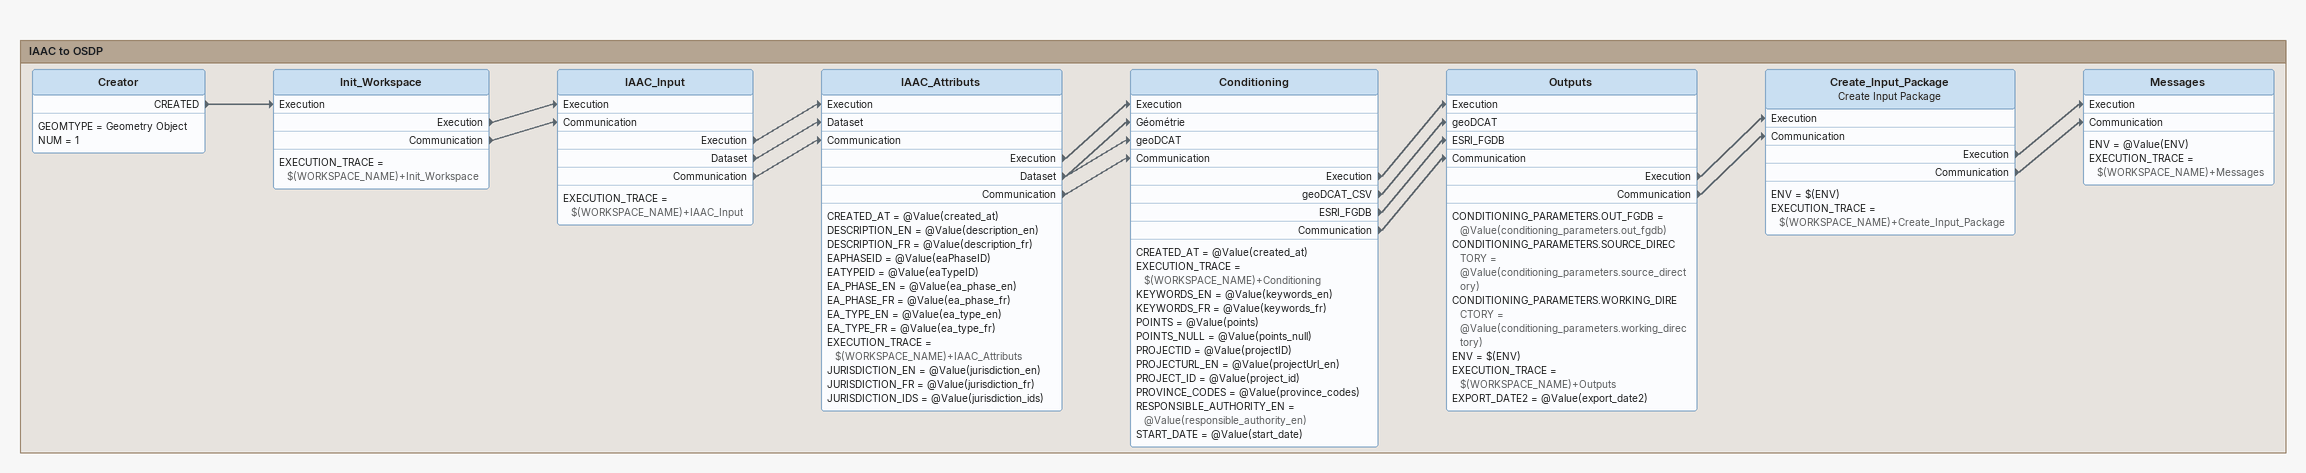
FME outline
Bookmark: IAAC to OSDP
Creator
    GEOMTYPE = Geometry Object
    NUM = 1
    CREATED -> Init_Workspace [Execution]
Init_Workspace
    EXECUTION_TRACE = $(WORKSPACE_NAME)+Init_Workspace
    Execution -> IAAC_Input [Execution]
    Communication -> IAAC_Input [Communication]
IAAC_Input
    EXECUTION_TRACE = $(WORKSPACE_NAME)+IAAC_Input
    Execution -> IAAC_Attributs [Execution]
    Dataset -> IAAC_Attributs [Dataset]
    Communication -> IAAC_Attributs [Communication]
IAAC_Attributs
    CREATED_AT = @Value(created_at)
    DESCRIPTION_EN = @Value(description_en)
    DESCRIPTION_FR = @Value(description_fr)
    EAPHASEID = @Value(eaPhaseID)
    EATYPEID = @Value(eaTypeID)
    EA_PHASE_EN = @Value(ea_phase_en)
    EA_PHASE_FR = @Value(ea_phase_fr)
    EA_TYPE_EN = @Value(ea_type_en)
    EA_TYPE_FR = @Value(ea_type_fr)
    EXECUTION_TRACE = $(WORKSPACE_NAME)+IAAC_Attributs
    JURISDICTION_EN = @Value(jurisdiction_en)
    JURISDICTION_FR = @Value(jurisdiction_fr)
    JURISDICTION_IDS = @Value(jurisdiction_ids)
    Execution -> Conditioning [Execution]
    Dataset -> Conditioning [Géométrie]
    Dataset -> Conditioning [geoDCAT]
    Communication -> Conditioning [Communication]
Conditioning
    CREATED_AT = @Value(created_at)
    EXECUTION_TRACE = $(WORKSPACE_NAME)+Conditioning
    KEYWORDS_EN = @Value(keywords_en)
    KEYWORDS_FR = @Value(keywords_fr)
    POINTS = @Value(points)
    POINTS_NULL = @Value(points_null)
    PROJECTID = @Value(projectID)
    PROJECTURL_EN = @Value(projectUrl_en)
    PROJECT_ID = @Value(project_id)
    PROVINCE_CODES = @Value(province_codes)
    RESPONSIBLE_AUTHORITY_EN = @Value(responsible_authority_en)
    START_DATE = @Value(start_date)
    Execution -> Outputs [Execution]
    geoDCAT_CSV -> Outputs [geoDCAT]
    ESRI_FGDB -> Outputs [ESRI_FGDB]
    Communication -> Outputs [Communication]
Outputs
    CONDITIONING_PARAMETERS.OUT_FGDB = @Value(conditioning_parameters.out_fgdb)
    CONDITIONING_PARAMETERS.SOURCE_DIRECTORY = @Value(conditioning_parameters.source_directory)
    CONDITIONING_PARAMETERS.WORKING_DIRECTORY = @Value(conditioning_parameters.working_directory)
    ENV = $(ENV)
    EXECUTION_TRACE = $(WORKSPACE_NAME)+Outputs
    EXPORT_DATE2 = @Value(export_date2)
    Execution -> Create_Input_Package [Execution]
    Communication -> Create_Input_Package [Communication]
Create_Input_Package: Create Input Package
    ENV = $(ENV)
    EXECUTION_TRACE = $(WORKSPACE_NAME)+Create_Input_Package
    Execution -> Messages [Execution]
    Communication -> Messages [Communication]
Messages
    ENV = @Value(ENV)
    EXECUTION_TRACE = $(WORKSPACE_NAME)+Messages
